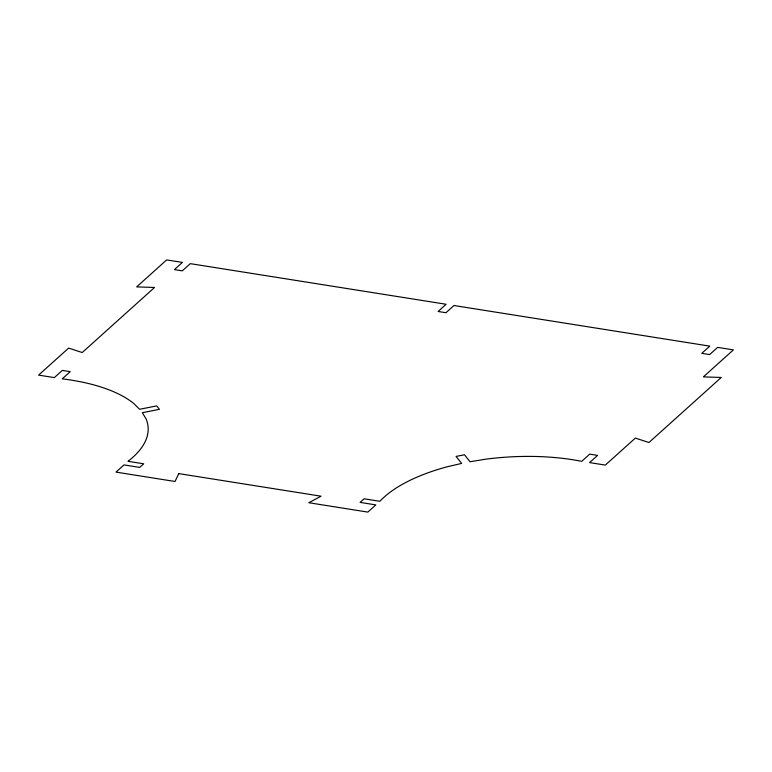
<?xml version="1.0" encoding="UTF-8"?>
<svg xmlns="http://www.w3.org/2000/svg" width="772" height="772" viewBox="0 0 772 772"><rect width="100%" height="100%" fill="white"/><g stroke="black" fill="none" stroke-linecap="round" stroke-linejoin="round"><path stroke-width="1.16" d="M178.795 473.612L175.012 481.477L115.983 472.107L123.983 464.908L139.722 467.407L143.727 463.808L127.988 461.309A140.572 59.859 -4.1 0 0 146.111 418.974L142.347 412.711L159.437 409.334L156.697 405.898L139.607 409.285L133.72 403.447A140.572 59.859 -4.1 0 0 62.214 378.859L70.213 371.66L62.349 370.406L54.339 377.604L38.6 375.105L68.621 348.104L82.218 352.534L154.545 287.473L136.654 286.904L166.675 259.903L182.414 262.403L174.414 269.602L182.279 270.856L190.288 263.648L446.1 304.264L438.1 311.473L445.965 312.718L453.975 305.519L709.786 346.136L701.787 353.335L709.651 354.589L717.661 347.381L733.4 349.88L703.379 376.881L721.27 377.46L648.943 442.52L635.346 438.091L605.325 465.091L589.586 462.592L597.586 455.393L589.721 454.139L581.712 461.338A140.572 59.859 -4.1 0 0 485.202 459.253L470.042 461.752L464.474 454.766L456.069 456.426L461.646 463.412L447.171 466.78A140.572 59.859 -4.1 0 0 379.863 501.298L364.123 498.799L360.119 502.398L375.858 504.898L367.858 512.097L308.819 502.726L321.046 496.193L178.795 473.612"/></g></svg>
